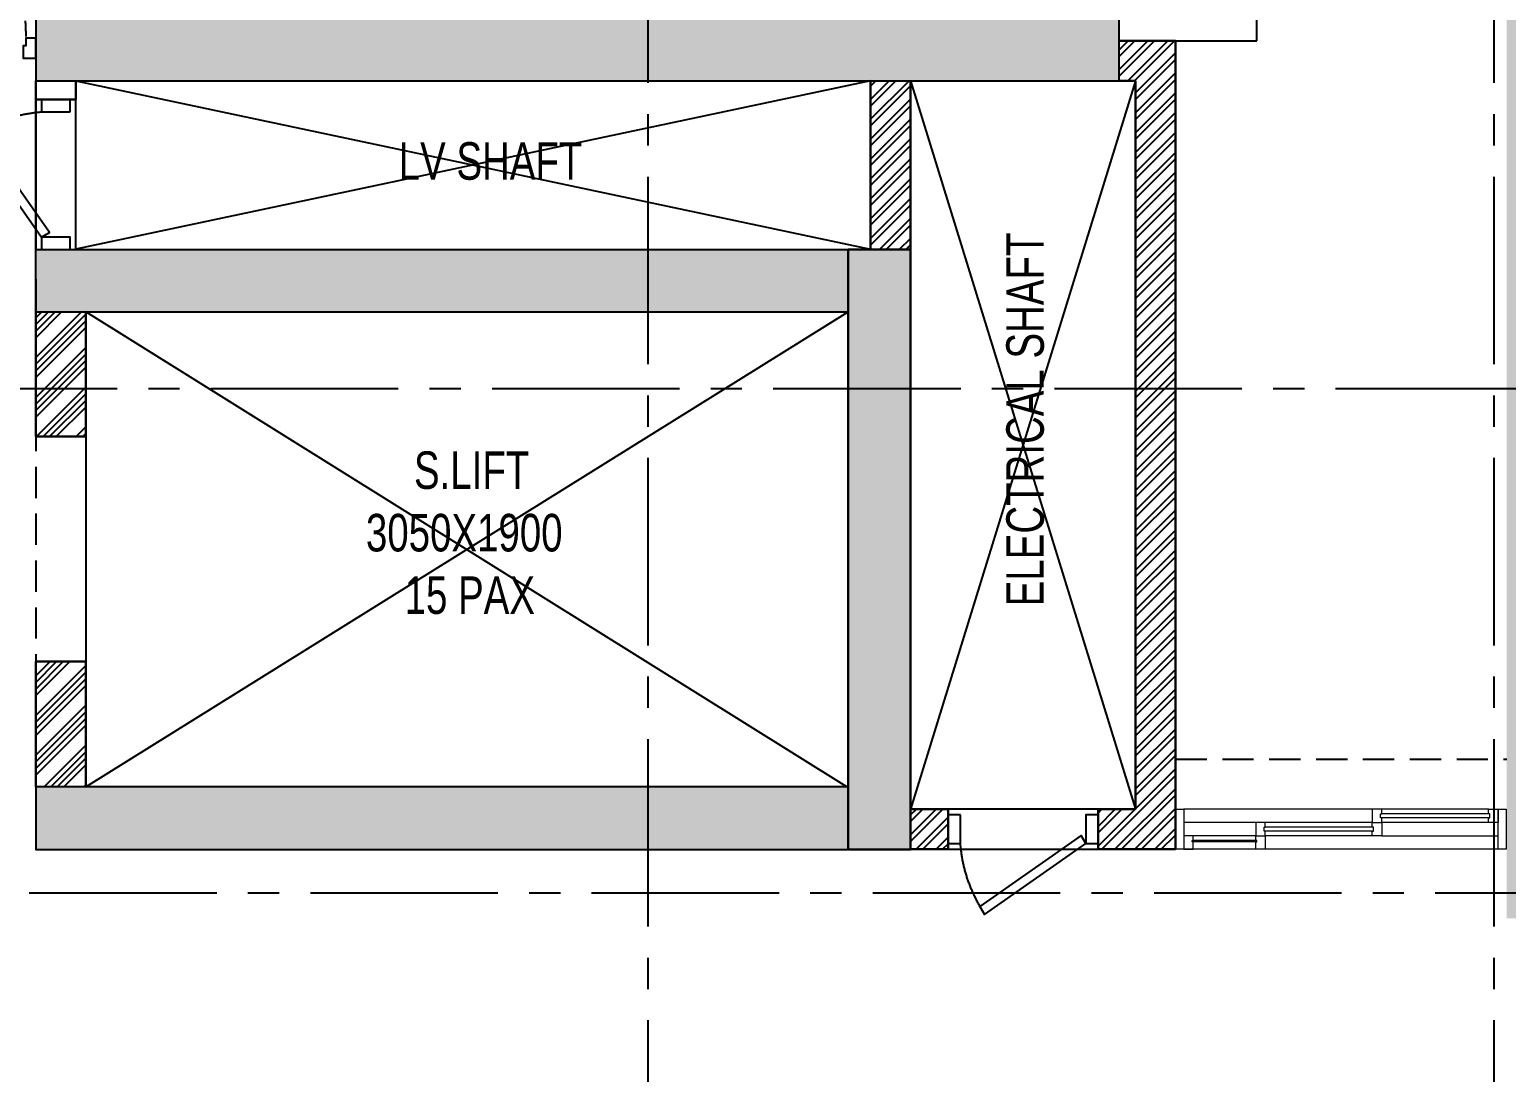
# Model space of a CAD drawing. Header units: millimetres. Extents: x 1066295 to 1300022, y -5734212 to -5454663.
# Drawn here: x 1205682 to 1211591, y -5717165 to -5712992 of the extents above; entities that cross this region are included whole.
import ezdxf

# ---------------------------------------------------------------- set-up
doc = ezdxf.new("R2010")
doc.units = ezdxf.units.MM
doc.header["$LTSCALE"] = 1000
doc.header["$MEASUREMENT"] = 0
for name, pattern in [('AUDIT_D_120904163729-0', [0]), ('T9_KEY PLAN(TYPICAL FLOOR)$0$2BHK-A - BACK$0$HIDDEN', [0.375, 0.25, -0.125]), ('T9_KEY PLAN(TYPICAL FLOOR)$0$T8 - TYPICAL FLOOR CORE$0$( Hidden )', [0.375, 0.25, -0.125]), ('T9_KEY PLAN(TYPICAL FLOOR)$0$T8 - TYPICAL FLOOR CORE$0$HIDDEN', [0.375, 0.25, -0.125]), ('T9_KEY PLAN(TYPICAL FLOOR)$0$T8 - TYPICAL FLOOR CORE$0$HIDDEN2', [0.1875, 0.125, -0.0625]), ('T9_KEY PLAN(TYPICAL FLOOR)$0$T8 - TYPICAL FLOOR CORE$0$T10-TYPICAL FLOOR CORE$0$( Hidden )', [0.375, 0.25, -0.125]), ('T9_KEY PLAN(TYPICAL FLOOR)$0$T8 - TYPICAL FLOOR CORE$0$T10-TYPICAL FLOOR CORE$0$HIDDEN', [0.375, 0.25, -0.125]), ('T9_KEY PLAN(TYPICAL FLOOR)$0$T8_REFUGE COLUMNS$0$CENTER2', [1.125, 0.75, -0.125, 0.125, -0.125])]:
    doc.linetypes.add(name, pattern=pattern)
doc.layers.get('0').update_dxf_attribs({"linetype": 'AUDIT_D_120904163729-0'})
for name, color, linetype in [('T9_KEY PLAN(TYPICAL FLOOR)$0$2BHK-A - BACK$0$A-DOOR-FULL', 2, 'Continuous'), ('T9_KEY PLAN(TYPICAL FLOOR)$0$T8 - TYPICAL FLOOR CORE$0$a-beam 2', 50, 'Continuous'), ('T9_KEY PLAN(TYPICAL FLOOR)$0$T8 - TYPICAL FLOOR CORE$0$A-DOOR', 1, 'Continuous'), ('T9_KEY PLAN(TYPICAL FLOOR)$0$T8 - TYPICAL FLOOR CORE$0$A-SLAB SUNK-AC LEDGES', 251, 'T9_KEY PLAN(TYPICAL FLOOR)$0$T8 - TYPICAL FLOOR CORE$0$HIDDEN'), ('T9_KEY PLAN(TYPICAL FLOOR)$0$T8 - TYPICAL FLOOR CORE$0$BEAM', 5, 'T9_KEY PLAN(TYPICAL FLOOR)$0$T8 - TYPICAL FLOOR CORE$0$HIDDEN'), ('T9_KEY PLAN(TYPICAL FLOOR)$0$T8 - TYPICAL FLOOR CORE$0$CUT-OUT', 49, 'Continuous'), ('T9_KEY PLAN(TYPICAL FLOOR)$0$T8 - TYPICAL FLOOR CORE$0$T10-TYPICAL FLOOR CORE$0$a-beam 2', 50, 'Continuous'), ('T9_KEY PLAN(TYPICAL FLOOR)$0$T8 - TYPICAL FLOOR CORE$0$T10-TYPICAL FLOOR CORE$0$A-SLAB SUNK-AC LEDGES', 251, 'T9_KEY PLAN(TYPICAL FLOOR)$0$T8 - TYPICAL FLOOR CORE$0$T10-TYPICAL FLOOR CORE$0$HIDDEN'), ('T9_KEY PLAN(TYPICAL FLOOR)$0$T8 - TYPICAL FLOOR CORE$0$Typical floor plan-$0$$0$A2-TYPICAL$0$a-door', 1, 'Continuous'), ('T9_KEY PLAN(TYPICAL FLOOR)$0$T8_REFUGE COLUMNS$0$A-CENTERLINE', 193, 'T9_KEY PLAN(TYPICAL FLOOR)$0$T8_REFUGE COLUMNS$0$CENTER2'), ('T9_KEY PLAN(TYPICAL FLOOR)$0$T8_REFUGE COLUMNS$0$A-RCC COLS', 3, 'Continuous'), ('T9_KEY PLAN(TYPICAL FLOOR)$0$T8_TYPICAL COLUMNS$0$A-RCC COLS', 3, 'Continuous')]:
    doc.layers.add(name, color=color, linetype=linetype)
for name, color, linetype, lineweight in [('T9_KEY PLAN(TYPICAL FLOOR)$0$T8 - TYPICAL FLOOR CORE$0$A-WALL- 160', 6, 'Continuous', 30), ('T9_KEY PLAN(TYPICAL FLOOR)$0$T8 - TYPICAL FLOOR CORE$0$D&W', 8, 'Continuous', 25), ('T9_KEY PLAN(TYPICAL FLOOR)$0$T8 - TYPICAL FLOOR CORE$0$Window', 4, 'Continuous', 20), ('T9_KEY PLAN(TYPICAL FLOOR)$0$T8 - TYPICAL FLOOR CORE$1$a-Text', 4, 'Continuous', 0), ('T9_KEY PLAN(TYPICAL FLOOR)$0$T8(T9 IS SIMILAR)$0$D&W', 8, 'Continuous', 25)]:
    doc.layers.add(name, color=color, linetype=linetype, lineweight=lineweight)
doc.layers.add('T9_KEY PLAN(TYPICAL FLOOR)$0$T8_REFUGE COLUMNS$0$COL-HATCH', color=7, linetype='Continuous', lineweight=25, true_color=0xa3a3a3)
doc.styles.add('T9_KEY PLAN(TYPICAL FLOOR)$0$T8 - TYPICAL FLOOR CORE$1$ARIAL ARROW', font='swisscl.ttf')

# ---------------------------------------------------------------- blocks, each defined once
blk = doc.blocks.new('T9_KEY PLAN(TYPICAL FLOOR)$0$T8_REFUGE COLUMNS')
at = {"layer": 'T9_KEY PLAN(TYPICAL FLOOR)$0$T8_REFUGE COLUMNS$0$COL-HATCH', "linetype": 'ByBlock'}
h = blk.add_hatch(color=256, dxfattribs=at)
h.dxf.hatch_style = 1
h.paths.add_polyline_path([(1215902.1, -5706299.9), (1216152.1, -5706299.9), (1216152.1, -5708099.9), (1215902.1, -5708099.9)])
h.paths.add_polyline_path([(1215902.1, -5708099.9), (1213292.1, -5708099.9), (1213292.1, -5707849.9), (1215902.1, -5707849.9)])
h.paths.add_polyline_path([(1196642.1, -5706299.9), (1196392.1, -5706299.9), (1196392.1, -5708099.9), (1196642.1, -5708099.9)])
h.paths.add_polyline_path([(1215902.1, -5723474.9), (1216152.1, -5723474.9), (1216152.1, -5721674.9), (1215902.1, -5721674.9)])
h.paths.add_polyline_path([(1215902.1, -5721924.9), (1213292.1, -5721924.9), (1213292.1, -5721674.9), (1215902.1, -5721674.9)])
h.paths.add_polyline_path([(1196642.1, -5723474.9), (1196392.1, -5723474.9), (1196392.1, -5721674.9), (1196642.1, -5721674.9)])
h.paths.add_polyline_path([(1198957.1, -5709939.9), (1199207.1, -5709939.9), (1199207.1, -5714149.9), (1198957.1, -5714149.9)])
h.paths.add_polyline_path([(1197682.1, -5711799.9), (1197432.1, -5711799.9), (1197432.1, -5709939.9), (1197682.1, -5709939.9)])
h.paths.add_polyline_path([(1184832.1, -5718799.9), (1185182.1, -5718799.9), (1185182.1, -5709299.9), (1184832.1, -5709299.9)])
h.paths.add_polyline_path([(1194132.1, -5714149.9), (1193882.1, -5714149.9), (1193882.1, -5709939.9), (1194132.1, -5709939.9)])
h.paths.add_polyline_path([(1189932.1, -5714149.9), (1190232.1, -5714149.9), (1190232.1, -5709914.9), (1189932.1, -5709914.9)])
h.paths.add_polyline_path([(1189932.1, -5719684.9), (1190232.1, -5719684.9), (1190232.1, -5715449.9), (1189932.1, -5715449.9)])
h.paths.add_polyline_path([(1194182.1, -5719609.9), (1193882.1, -5719609.9), (1193882.1, -5717174.9), (1194182.1, -5717174.9)])
h.paths.add_polyline_path([(1215612.1, -5719609.9), (1215862.1, -5719609.9), (1215862.1, -5715374.9), (1215612.1, -5715374.9)])
h.paths.add_polyline_path([(1210702.1, -5711724.9), (1207452.1, -5711724.9), (1207452.1, -5711474.9), (1210702.1, -5711474.9)])
h.paths.add_polyline_path([(1210702.1, -5713624.9), (1207452.1, -5713624.9), (1207452.1, -5713874.9), (1210702.1, -5713874.9)])
h.paths.add_polyline_path([(1210952.1, -5711474.9), (1210702.1, -5711474.9), (1210702.1, -5713874.9), (1210952.1, -5713874.9)])
h.paths.add_polyline_path([(1202442.1, -5712799.9), (1202692.1, -5712799.9), (1202692.1, -5710799.9), (1202442.1, -5710799.9)], flags=17)
h.paths.add_polyline_path([(1196682.1, -5715374.9), (1196932.1, -5715374.9), (1196932.1, -5719609.9), (1196682.1, -5719609.9)])
h.paths.add_polyline_path([(1210052.1, -5727009.9), (1209752.1, -5727009.9), (1209752.1, -5724474.9), (1210052.1, -5724474.9)])
h.paths.add_polyline_path([(1202492.1, -5727009.9), (1202792.1, -5727009.9), (1202792.1, -5724474.9), (1202492.1, -5724474.9)])
h.paths.add_polyline_path([(1199382.1, -5726829.9), (1199132.1, -5726829.9), (1199132.1, -5724474.9), (1199382.1, -5724474.9)])
h.paths.add_polyline_path([(1195392.1, -5726519.9), (1195742.1, -5726519.9), (1195742.1, -5724724.9), (1195392.1, -5724724.9)])
h.paths.add_polyline_path([(1195742.1, -5724124.9), (1195392.1, -5724124.9), (1195392.1, -5723274.9), (1195742.1, -5723274.9)])
h.paths.add_polyline_path([(1217152.1, -5726519.9), (1216802.1, -5726519.9), (1216802.1, -5724724.9), (1217152.1, -5724724.9)])
h.paths.add_polyline_path([(1216802.1, -5724124.9), (1217152.1, -5724124.9), (1217152.1, -5723274.9), (1216802.1, -5723274.9)])
h.paths.add_polyline_path([(1213162.1, -5726829.9), (1213412.1, -5726829.9), (1213412.1, -5724474.9), (1213162.1, -5724474.9)])
h.paths.add_polyline_path([(1209602.1, -5723474.9), (1209852.1, -5723474.9), (1209852.1, -5721674.9), (1209602.1, -5721674.9)])
h.paths.add_polyline_path([(1212262.1, -5721674.9), (1210752.1, -5721674.9), (1210752.1, -5721924.9), (1212262.1, -5721924.9)])
h.paths.add_polyline_path([(1212742.1, -5719224.9), (1207452.1, -5719224.9), (1207452.1, -5718974.9), (1212742.1, -5718974.9)])
h.paths.add_polyline_path([(1214067.1, -5718349.9), (1213817.1, -5718349.9), (1213817.1, -5716424.9), (1214067.1, -5716424.9)])
h.paths.add_polyline_path([(1213587.1, -5709939.9), (1213337.1, -5709939.9), (1213337.1, -5714149.9), (1213587.1, -5714149.9)])
h.paths.add_polyline_path([(1214862.1, -5711799.9), (1215112.1, -5711799.9), (1215112.1, -5709939.9), (1214862.1, -5709939.9)])
h.paths.add_polyline_path([(1227712.1, -5718799.9), (1227362.1, -5718799.9), (1227362.1, -5709299.9), (1227712.1, -5709299.9)])
h.paths.add_polyline_path([(1218412.1, -5714149.9), (1218662.1, -5714149.9), (1218662.1, -5709939.9), (1218412.1, -5709939.9)])
h.paths.add_polyline_path([(1222612.1, -5714149.9), (1222312.1, -5714149.9), (1222312.1, -5709914.9), (1222612.1, -5709914.9)])
h.paths.add_polyline_path([(1222612.1, -5719684.9), (1222312.1, -5719684.9), (1222312.1, -5715449.9), (1222612.1, -5715449.9)])
h.paths.add_polyline_path([(1218362.1, -5719609.9), (1218662.1, -5719609.9), (1218662.1, -5717174.9), (1218362.1, -5717174.9)])
h.paths.add_polyline_path([(1202742.1, -5716974.9), (1202992.1, -5716974.9), (1202992.1, -5718974.9), (1202742.1, -5718974.9)])
h.paths.add_polyline_path([(1204842.1, -5716974.9), (1205092.1, -5716974.9), (1205092.1, -5718974.9), (1204842.1, -5718974.9)])
h.paths.add_polyline_path([(1217152.1, -5701889.9), (1216802.1, -5701889.9), (1216802.1, -5705049.9), (1217152.1, -5705049.9)])
h.paths.add_polyline_path([(1216802.1, -5705649.9), (1217152.1, -5705649.9), (1217152.1, -5706499.9), (1216802.1, -5706499.9)])
h.paths.add_polyline_path([(1213162.1, -5701089.9), (1213412.1, -5701089.9), (1213412.1, -5705299.9), (1213162.1, -5705299.9)])
h.paths.add_polyline_path([(1210052.1, -5701089.9), (1209752.1, -5701089.9), (1209752.1, -5705299.9), (1210052.1, -5705299.9)])
h.paths.add_polyline_path([(1209602.1, -5706299.9), (1209852.1, -5706299.9), (1209852.1, -5708099.9), (1209602.1, -5708099.9)])
h.paths.add_polyline_path([(1212262.1, -5708099.9), (1210752.1, -5708099.9), (1210752.1, -5707849.9), (1212262.1, -5707849.9)])
h.paths.add_polyline_path([(1195392.1, -5701889.9), (1195742.1, -5701889.9), (1195742.1, -5705049.9), (1195392.1, -5705049.9)])
h.paths.add_polyline_path([(1195742.1, -5705649.9), (1195392.1, -5705649.9), (1195392.1, -5706499.9), (1195742.1, -5706499.9)])
h.paths.add_polyline_path([(1199382.1, -5701089.9), (1199132.1, -5701089.9), (1199132.1, -5705299.9), (1199382.1, -5705299.9)])
h.paths.add_polyline_path([(1202492.1, -5701089.9), (1202792.1, -5701089.9), (1202792.1, -5705299.9), (1202492.1, -5705299.9)])
h.paths.add_polyline_path([(1202942.1, -5706299.9), (1202692.1, -5706299.9), (1202692.1, -5708099.9), (1202942.1, -5708099.9)])
h.paths.add_polyline_path([(1200282, -5708099.9), (1201792, -5708099.9), (1201792, -5707849.9), (1200282, -5707849.9)])
h.paths.add_polyline_path([(1207452.1, -5710799.9), (1211787.1, -5710799.9), (1211787.1, -5710549.9), (1207452.1, -5710549.9)])
h.paths.add_polyline_path([(1200042.1, -5713849.9), (1200042.1, -5710549.9), (1205092.1, -5710549.9), (1205092.1, -5712999.9), (1204842.1, -5712999.9), (1204842, -5710799.9), (1200292.1, -5710799.9), (1200292.1, -5713849.9)])
h.paths.add_polyline_path([(1198907.1, -5719224.9), (1205092.1, -5719224.9), (1205092.1, -5718974.9), (1198907.1, -5718974.9)])
h.paths.add_polyline_path([(1202942.1, -5723474.9), (1202692.1, -5723474.9), (1202692.1, -5721674.9), (1202942.1, -5721674.9)])
h.paths.add_polyline_path([(1200282.1, -5721674.9), (1201792.1, -5721674.9), (1201792.1, -5721924.9), (1200282.1, -5721924.9)])
h.paths.add_polyline_path([(1196932.1, -5715624.9), (1203832.1, -5715624.9), (1203832.1, -5715374.9), (1196932.1, -5715374.9)])
h.paths.add_polyline_path([(1215612.1, -5715624.9), (1207452.1, -5715624.9), (1207452.1, -5715374.9), (1215612.1, -5715374.9)])
h.paths.add_polyline_path([(1196642.1, -5721924.9), (1199252.1, -5721924.9), (1199252.1, -5721674.9), (1196642.1, -5721674.9)])
h.paths.add_polyline_path([(1196642.1, -5708099.9), (1199252.1, -5708099.9), (1199252.1, -5707849.9), (1196642.1, -5707849.9)])
h.paths.add_polyline_path([(1198007.1, -5718974.9), (1196932.1, -5718974.9), (1196932.1, -5719224.9), (1198007.1, -5719224.9)])
at = {"layer": 'T9_KEY PLAN(TYPICAL FLOOR)$0$T8_REFUGE COLUMNS$0$A-CENTERLINE'}
for p, q in [((1209902.1, -5728808.5), (1209902.1, -5698573.6)), ((1213287.1, -5728808.5), (1213287.1, -5698573.6)), ((1223527.8, -5712032.4), (1182137.1, -5712032.4)), ((1229551.2, -5714049.9), (1182156.9, -5714049.9))]:
    blk.add_line(p, q, dxfattribs=at)
at = {"layer": 'T9_KEY PLAN(TYPICAL FLOOR)$0$T8_REFUGE COLUMNS$0$A-RCC COLS', "linetype": 'ByBlock'}
for points in [[(1207452.1, -5710799.9), (1211787.1, -5710799.9), (1211787.1, -5710549.9), (1207452.1, -5710549.9)], [(1210702.1, -5711724.9), (1207452.1, -5711724.9), (1207452.1, -5711474.9), (1210702.1, -5711474.9)], [(1210952.1, -5711474.9), (1210702.1, -5711474.9), (1210702.1, -5713874.9), (1210952.1, -5713874.9)], [(1210702.1, -5713624.9), (1207452.1, -5713624.9), (1207452.1, -5713874.9), (1210702.1, -5713874.9)]]:
    blk.add_lwpolyline(points, close=True, dxfattribs=at)
blk = doc.blocks.new('T9_KEY PLAN(TYPICAL FLOOR)$0$T8_TYPICAL COLUMNS')
at = {"layer": 'T9_KEY PLAN(TYPICAL FLOOR)$0$T8_TYPICAL COLUMNS$0$A-RCC COLS', "linetype": 'ByBlock'}
blk.add_blockref('T9_KEY PLAN(TYPICAL FLOOR)$0$T8_REFUGE COLUMNS', (0, 0), dxfattribs=at)
blk = doc.blocks.new('*U2390')
for points in [[(-40, 0), (0, 0), (0, 30), (10, 30), (10, 80), (-40, 80)], [(1065, 0), (1025, 0), (1025, 30), (1015, 30), (1015, 80), (1065, 80)], [(0, 0), (0, -1025), (30, -1025), (30, 0)]]:
    blk.add_lwpolyline(points, close=True)
at = {"color": 0, "linetype": 'ByBlock', "ltscale": 0.25}
blk.add_arc((-1.5, 0.6), 1026.5, 272.37301, 359.96526, dxfattribs=at)
blk = doc.blocks.new('T9_KEY PLAN(TYPICAL FLOOR)$0$T8 - TYPICAL FLOOR CORE$0$gdx')
at = {"linetype": 'T9_KEY PLAN(TYPICAL FLOOR)$0$T8 - TYPICAL FLOOR CORE$0$HIDDEN2', "ltscale": 10}
blk.add_lwpolyline([(13990.9, 8157, 0.113319), (14200.1, 8092, 0.860704)], format="xyb", dxfattribs=at)
at = {"layer": 'T9_KEY PLAN(TYPICAL FLOOR)$0$T8 - TYPICAL FLOOR CORE$0$A-DOOR', "linetype": 'Continuous', "ltscale": 5}
blk.add_lwpolyline([(14200.1, 8509.4), (14227.4, 8494.1), (13990.9, 8157), (13963.7, 8172.3)], close=True, dxfattribs=at)
at = {"layer": 'T9_KEY PLAN(TYPICAL FLOOR)$0$T8 - TYPICAL FLOOR CORE$0$Typical floor plan-$0$$0$A2-TYPICAL$0$a-door', "color": 4}
for points in [[(14200.1, 8509.4), (14200.1, 8550.7), (14295.9, 8550.7), (14295.9, 8509.4)], [(14295.9, 8092), (14295.9, 8050.7), (14200.1, 8050.7), (14200.1, 8092)]]:
    blk.add_lwpolyline(points, close=True, dxfattribs=at)
blk = doc.blocks.new('T9_KEY PLAN(TYPICAL FLOOR)')
at = {"layer": 'T9_KEY PLAN(TYPICAL FLOOR)$0$T8 - TYPICAL FLOOR CORE$0$T10-TYPICAL FLOOR CORE$0$A-SLAB SUNK-AC LEDGES', "linetype": 'ByBlock'}
h = blk.add_hatch(dxfattribs=at)
h.set_pattern_fill('ANSI32', color=8, scale=150)
h.paths.add_polyline_path([(1211786.4, -5710799.6), (1211852.4, -5710799.6), (1211852.4, -5713714), (1211702.3, -5713714), (1211702.3, -5713874.1), (1212012.2, -5713874.2), (1212012.4, -5710639.6), (1211786.4, -5710639.6)])
h.paths.add_polyline_path([(1211102.3, -5713714), (1210952.4, -5713714), (1210952.4, -5713874), (1211102.3, -5713874)])
h = blk.add_hatch(dxfattribs=at)
h.set_pattern_fill('ANSI32', color=8, scale=150)
h.paths.add_polyline_path([(1210792.4, -5711474), (1210952.4, -5711474), (1210952.4, -5710799.6), (1210792.4, -5710799.6)])
h = blk.add_hatch(dxfattribs=at)
h.set_pattern_fill('ANSI34', color=8, scale=150)
h.paths.add_polyline_path([(1207452.3, -5713624), (1207652.3, -5713624), (1207652.3, -5713122.9), (1207452.3, -5713122.9)])
h.paths.add_polyline_path([(1207452.3, -5712222.9), (1207652.3, -5712222.9), (1207652.3, -5711724), (1207452.3, -5711724)])
h.paths.add_polyline_path([(1200292.4, -5712999.6), (1200917.4, -5712999.6), (1200917.4, -5712799.6), (1200292.4, -5712799.6)])
h.paths.add_polyline_path([(1201817.4, -5712999.6), (1203317.4, -5712999.6), (1203317.4, -5712799.6), (1201817.4, -5712799.6)])
h.paths.add_polyline_path([(1204217.4, -5712999.6), (1204842.3, -5712999.6), (1204842.3, -5712799.6), (1204217.4, -5712799.6)])
h.paths.add_polyline_path([(1204367.2, -5717174), (1204842.2, -5717174), (1204842.2, -5716974), (1204367.2, -5716974)])
h.paths.add_polyline_path([(1202992.1, -5717174), (1203467.2, -5717174), (1203467.2, -5716974), (1202992.1, -5716974)])
at = {"color": 8, "linetype": 'ByBlock'}
for points in [[(1207452.1, -5711474.9), (1210702.1, -5711474.9), (1210702.1, -5711724.9), (1207452.1, -5711724.9)], [(1210952.1, -5713874.9), (1210702.1, -5713874.9), (1210702.1, -5711474.9), (1210952.1, -5711474.9)], [(1210702.1, -5713624.9), (1207452.1, -5713624.9), (1207452.1, -5713874.9), (1210702.1, -5713874.9)]]:
    blk.add_lwpolyline(points, close=True, dxfattribs=at)
at = {"layer": 'T9_KEY PLAN(TYPICAL FLOOR)$0$T8 - TYPICAL FLOOR CORE$0$a-beam 2', "color": 8, "linetype": 'T9_KEY PLAN(TYPICAL FLOOR)$0$T8 - TYPICAL FLOOR CORE$0$( Hidden )', "ltscale": 0.5}
blk.add_line((1207452.3, -5711594), (1207452.3, -5713624), dxfattribs=at)
at = {"layer": 'T9_KEY PLAN(TYPICAL FLOOR)$0$T8 - TYPICAL FLOOR CORE$0$A-SLAB SUNK-AC LEDGES', "color": 8, "linetype": 'ByBlock'}
for p, q in [((1212337.1, -5710639.6), (1212337.1, -5708692.5)), ((1212012.4, -5710639.6, 0), (1212337.1, -5710639.6, 0))]:
    blk.add_line(p, q, dxfattribs=at)
at = {"layer": 'T9_KEY PLAN(TYPICAL FLOOR)$0$T8 - TYPICAL FLOOR CORE$0$A-WALL- 160', "color": 8, "linetype": 'ByBlock'}
for p, q in [((1212012.2, -5713874, -0.6), (1212012.4, -5710639.6, 0)), ((1207452.2, -5710799.6), (1207452.2, -5710874.5)), ((1207612.2, -5710799.6), (1207612.2, -5710874.5)), ((1210792.4, -5711474, 0), (1210792.4, -5710799.6)), ((1210952.4, -5711474, 0), (1210952.4, -5710799.6)), ((1211852.4, -5713714, 0), (1211852.4, -5710799.6, 0)), ((1207452.2, -5710874.5), (1207612.2, -5710874.5)), ((1207452.3, -5712222.9), (1207452.3, -5711722.9)), ((1207652.3, -5712222.9), (1207652.3, -5711724)), ((1207452.3, -5712222.9), (1207652.3, -5712222.9)), ((1207452.3, -5713624), (1207452.3, -5713122.9)), ((1207452.3, -5713122.9), (1207652.3, -5713122.9)), ((1207652.3, -5713624), (1207652.3, -5713122.9)), ((1210952.4, -5713714), (1211102.3, -5713714, 0)), ((1211102.3, -5713874, 0), (1211102.3, -5713714, 0)), ((1211702.3, -5713714, 0), (1211852.4, -5713714, 0)), ((1210952.4, -5713874), (1211102.3, -5713874, 0)), ((1211702.3, -5713874), (1212012.2, -5713874))]:
    blk.add_line(p, q, dxfattribs=at)
at = {"layer": 'T9_KEY PLAN(TYPICAL FLOOR)$0$T8 - TYPICAL FLOOR CORE$0$A-WALL- 160', "color": 8, "linetype": 'ByBlock', "elevation": 0}
for points in [[(1212012.4, -5710639.6), (1211786.4, -5710639.6)], [(1211852.4, -5710799.6), (1211786.4, -5710799.6)], [(1211702.3, -5713714), (1211702.3, -5713874)]]:
    blk.add_lwpolyline(points, dxfattribs=at)
at = {"layer": 'T9_KEY PLAN(TYPICAL FLOOR)$0$T8 - TYPICAL FLOOR CORE$0$BEAM', "color": 8, "linetype": 'ByBlock'}
for p, q in [((1207452.3, -5711474), (1207452.2, -5710799.9)), ((1207612.3, -5711474), (1207612.2, -5710799.6))]:
    blk.add_line(p, q, dxfattribs=at)
at = {"layer": 'T9_KEY PLAN(TYPICAL FLOOR)$0$T8 - TYPICAL FLOOR CORE$0$CUT-OUT', "color": 8}
for p, q in [((1207612.2, -5710799.6), (1210792.4, -5711474)), ((1210792.4, -5710799.6), (1207612.3, -5711474)), ((1210952.4, -5710799.6), (1211852.4, -5713714, 0)), ((1211852.4, -5710799.6, 0), (1210952.4, -5713714)), ((1207652.2, -5713624), (1210702.4, -5711724)), ((1210697.2, -5713624), (1207652.3, -5711724))]:
    blk.add_line(p, q, dxfattribs=at)
at = {"layer": 'T9_KEY PLAN(TYPICAL FLOOR)$0$T8 - TYPICAL FLOOR CORE$0$D&W', "color": 8, "linetype": 'ByBlock'}
blk.add_line((1207652.3, -5712222.9), (1207652.3, -5713122.9), dxfattribs=at)
blk.add_lwpolyline([(1207452.3, -5710874.5), (1207452.1, -5711474.5), (1207612.2, -5711474.5), (1207612.2, -5710874.5)], close=True, dxfattribs=at)
at = {"layer": 'T9_KEY PLAN(TYPICAL FLOOR)$0$T8 - TYPICAL FLOOR CORE$0$D&W', "color": 8, "linetype": 'ByBlock', "elevation": 0}
blk.add_lwpolyline([(1211102.3, -5713874), (1211702.3, -5713874.1), (1211702.3, -5713714), (1211102.3, -5713714)], close=True, dxfattribs=at)
at = {"layer": 'T9_KEY PLAN(TYPICAL FLOOR)$0$T8 - TYPICAL FLOOR CORE$0$T10-TYPICAL FLOOR CORE$0$a-beam 2', "color": 8, "linetype": 'T9_KEY PLAN(TYPICAL FLOOR)$0$T8 - TYPICAL FLOOR CORE$0$T10-TYPICAL FLOOR CORE$0$( Hidden )', "ltscale": 0.5}
blk.add_lwpolyline([(1212012.2, -5713513.9), (1213337.1, -5713513.9)], dxfattribs=at)
at = {"layer": 'T9_KEY PLAN(TYPICAL FLOOR)$0$T8 - TYPICAL FLOOR CORE$0$Window', "color": 8, "lineweight": 13}
for p, q in [((1212799.6, -5713714), (1212045.2, -5713714, -0.5)), ((1213264.9, -5713714), (1212837.1, -5713714)), ((1212333.4, -5713767.4), (1212045.2, -5713767.4, -0.5)), ((1212799.6, -5713767.4), (1212370.9, -5713767.4)), ((1212799.6, -5713786), (1212370.9, -5713786)), ((1213264.9, -5713732.6), (1212837.1, -5713732.6)), ((1213264.9, -5713748.8), (1212837.1, -5713748.8)), ((1213264.9, -5713767.4), (1212837.1, -5713767.4)), ((1212333.4, -5713820.7), (1212082.7, -5713820.7, -0.5)), ((1212333.4, -5713839.3), (1212082.7, -5713839.3, -0.5)), ((1212333.4, -5713843.8), (1212082.7, -5713843.8, -0.5)), ((1212799.6, -5713802.1), (1212370.9, -5713802.1)), ((1212799.6, -5713820.7), (1212370.9, -5713820.7)), ((1212837.1, -5713820.7), (1213302.4, -5713820.7)), ((1213302.4, -5713874), (1212045.2, -5713874, -0.5)), ((1212333.4, -5713874), (1212082.7, -5713874, -0.5))]:
    blk.add_line(p, q, dxfattribs=at)
for points in [[(1212045.2, -5713874), (1212012.2, -5713874), (1212012.2, -5713714), (1212045.2, -5713714)], [(1212837.1, -5713732.6), (1212837.1, -5713714), (1212799.6, -5713714), (1212799.6, -5713767.4), (1212837.1, -5713767.4), (1212837.1, -5713748.8), (1212832.6, -5713748.8), (1212832.6, -5713732.6)], [(1213264.9, -5713732.6), (1213264.9, -5713714), (1213302.4, -5713714), (1213302.4, -5713767.4), (1213264.9, -5713767.4), (1213264.9, -5713748.8), (1213269.4, -5713748.8), (1213269.4, -5713732.6)], [(1213335.4, -5713874), (1213302.4, -5713874), (1213302.4, -5713714), (1213335.4, -5713714)], [(1212370.9, -5713786), (1212370.9, -5713767.4), (1212333.4, -5713767.4), (1212333.4, -5713820.7), (1212370.9, -5713820.7), (1212370.9, -5713802.1), (1212366.4, -5713802.1), (1212366.4, -5713786)], [(1212799.6, -5713786), (1212799.6, -5713767.4), (1212837.1, -5713767.4), (1212837.1, -5713820.7), (1212799.6, -5713820.7), (1212799.6, -5713802.1), (1212804.1, -5713802.1), (1212804.1, -5713786)], [(1212082.7, -5713839.3), (1212082.7, -5713820.7), (1212045.2, -5713820.7), (1212045.2, -5713874), (1212082.7, -5713874), (1212082.7, -5713843.8), (1212078.2, -5713843.8), (1212078.2, -5713839.3)], [(1212333.4, -5713839.3), (1212333.4, -5713820.7), (1212370.9, -5713820.7), (1212370.9, -5713874), (1212333.4, -5713874), (1212333.4, -5713843.8), (1212337.9, -5713843.8), (1212337.9, -5713839.3)]]:
    blk.add_lwpolyline(points, close=True, dxfattribs=at)
at = {"color": 8, "xscale": -1.199999827970114, "yscale": 1.199999827970114, "zscale": 1.199999827970114}
for p, rotation in [((1190434.7, -5701213.7), 180), ((1201441.5, -5730891.6, 0), 270)]:
    blk.add_blockref('T9_KEY PLAN(TYPICAL FLOOR)$0$T8 - TYPICAL FLOOR CORE$0$gdx', p, dxfattribs=dict(at, rotation=rotation))
at = {"layer": 'T9_KEY PLAN(TYPICAL FLOOR)$0$2BHK-A - BACK$0$A-DOOR-FULL', "color": 8, "linetype": 'T9_KEY PLAN(TYPICAL FLOOR)$0$2BHK-A - BACK$0$HIDDEN', "extrusion": (0, 0, -1), "zscale": -1, "rotation": 180}
blk.add_blockref('*U2390', (-1206387.5, -5710629.5), dxfattribs=at)
at = {"layer": 'T9_KEY PLAN(TYPICAL FLOOR)$0$T8(T9 IS SIMILAR)$0$D&W', "color": 8, "linetype": 'ByBlock'}
blk.add_blockref('T9_KEY PLAN(TYPICAL FLOOR)$0$T8_TYPICAL COLUMNS', (0, 0), dxfattribs=at)
at = {"layer": 'T9_KEY PLAN(TYPICAL FLOOR)$0$T8 - TYPICAL FLOOR CORE$1$a-Text', "color": 8, "linetype": 'ByBlock', "char_height": 150, "attachment_point": 7, "style": 'T9_KEY PLAN(TYPICAL FLOOR)$0$T8 - TYPICAL FLOOR CORE$1$ARIAL ARROW'}
for s, insert, width in [('\\pi549.14706;LV SHAFT', (1208355.4, -5711197.6), 1803.471), ('\\pi79.78265;S.LIFT\\P\\pi-112.33727;3050X1900\\P\\pi42.47924;15 PAX', (1208885.7, -5712934.7), 600.424)]:
    blk.add_mtext(s, dxfattribs=dict(at, insert=insert, width=width))
at = {"layer": 'T9_KEY PLAN(TYPICAL FLOOR)$0$T8 - TYPICAL FLOOR CORE$1$a-Text', "color": 8, "linetype": 'ByBlock', "insert": (1211487.4, -5712902), "char_height": 150, "width": 3114.029, "attachment_point": 7, "rotation": 90, "style": 'T9_KEY PLAN(TYPICAL FLOOR)$0$T8 - TYPICAL FLOOR CORE$1$ARIAL ARROW'}
blk.add_mtext('ELECTRICAL SHAFT', dxfattribs=at)
blk = doc.blocks.new('T9_PROFILE SECTIONS')
at = {"linetype": 'ByBlock'}
blk.add_blockref('T9_KEY PLAN(TYPICAL FLOOR)', (0.1954, 0.8356), dxfattribs=at)

msp = doc.modelspace()

# ---------------------------------------------------------------- block references
at = {"linetype": 'ByBlock'}
msp.add_blockref('T9_PROFILE SECTIONS', (-1745.2, -2398.4, 0.4), dxfattribs=at)

doc.saveas('drawing.dxf')
